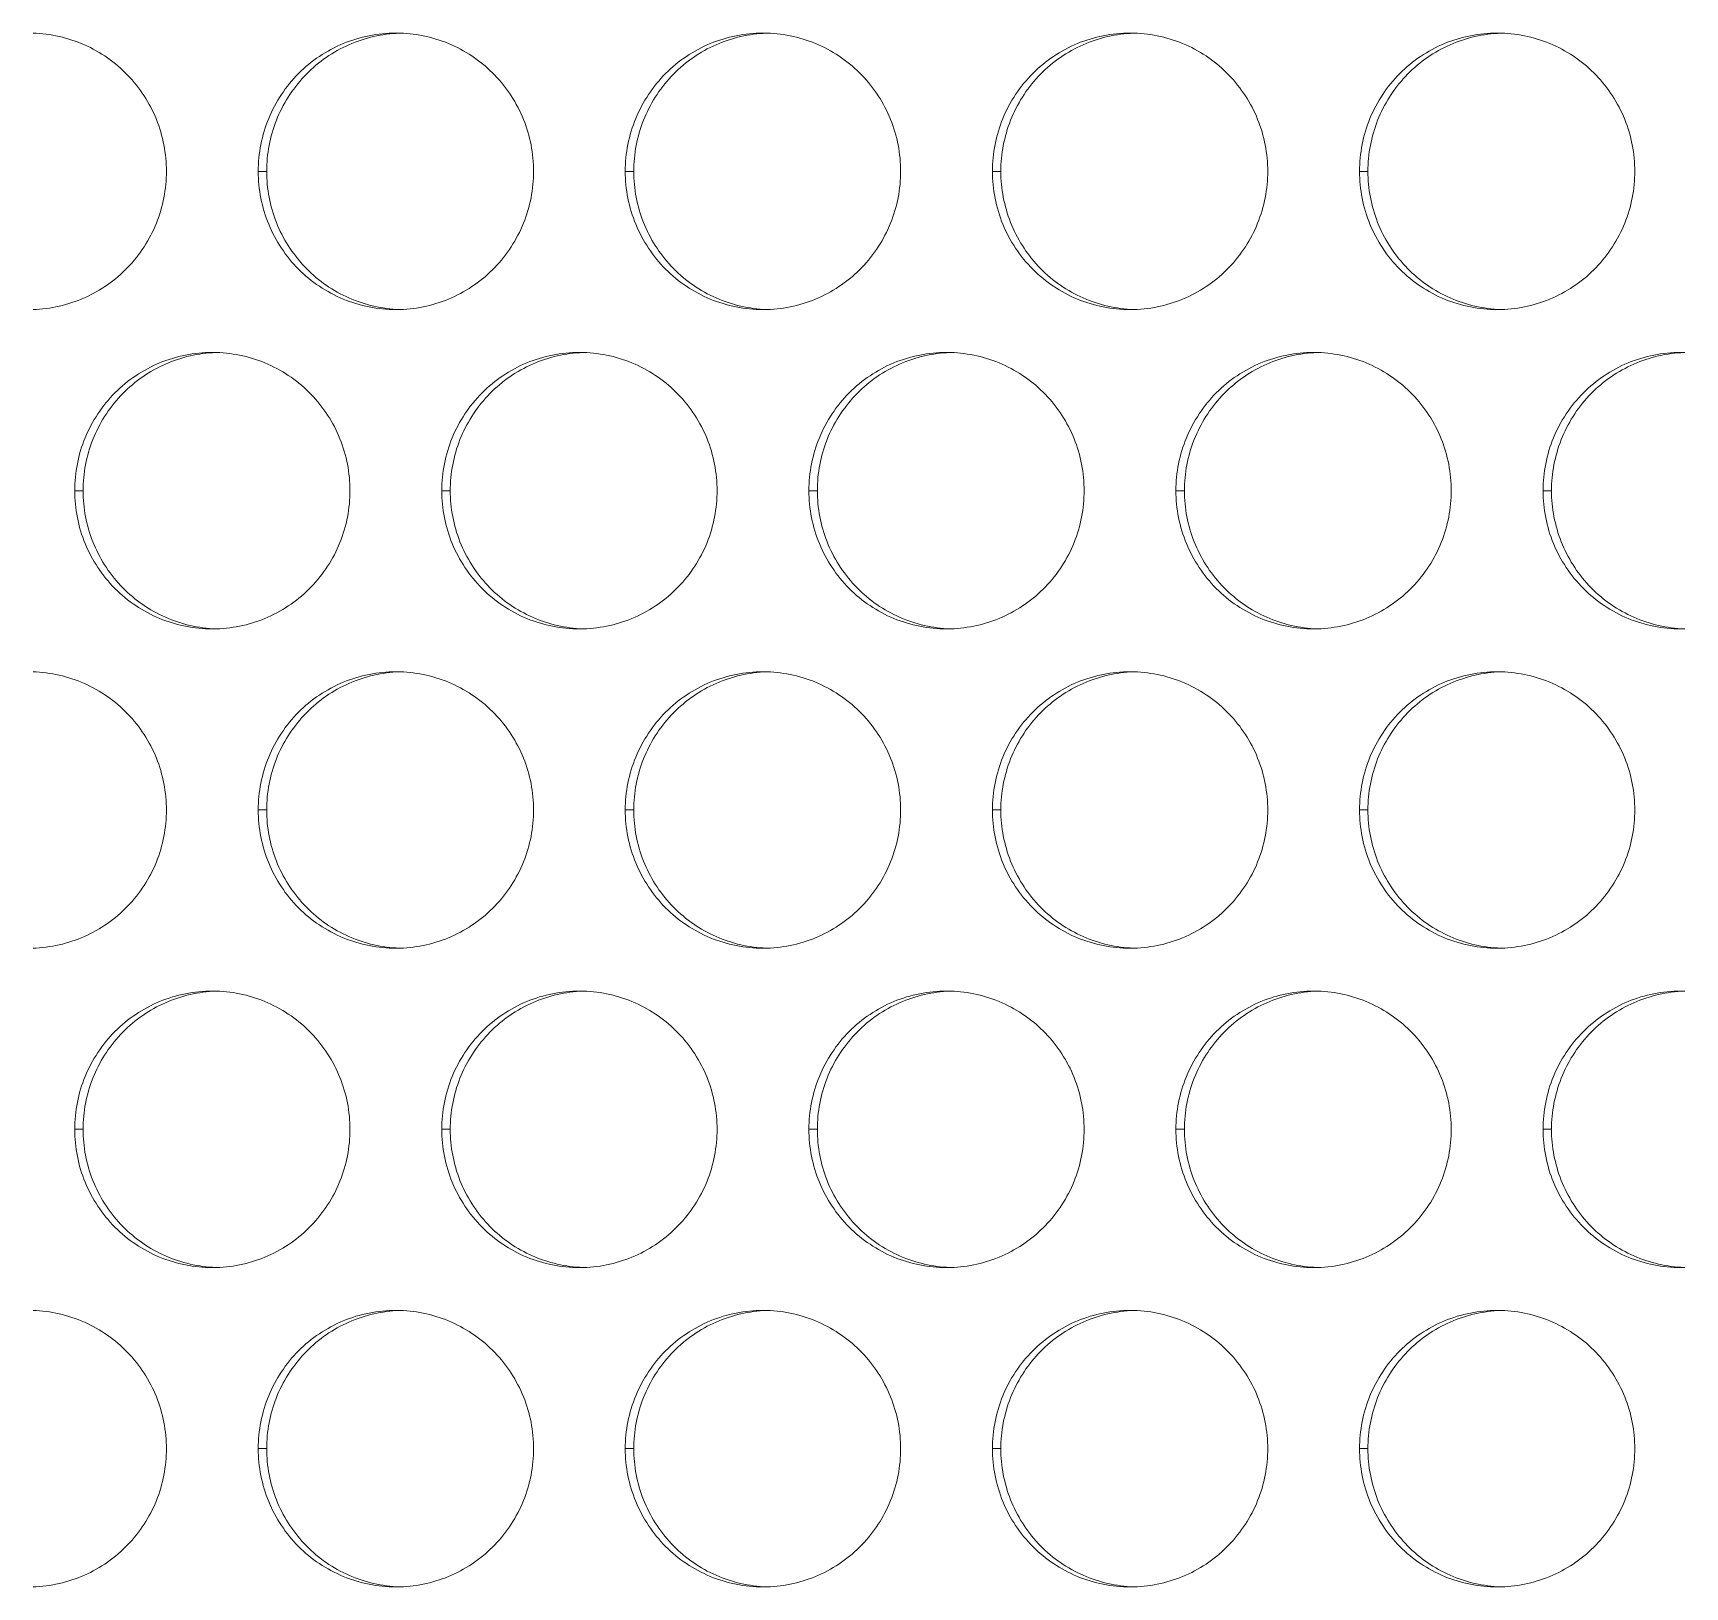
# Model space of a CAD drawing. Header units: millimetres. Extents: x 0 to 2524, y 0 to 1785.
# Drawn here: x 239.14 to 257.07, y 1344.11 to 1360.97 of the extents above; entities that cross this region are included whole.
import ezdxf

# ---------------------------------------------------------------- set-up
doc = ezdxf.new("R2010")
doc.units = ezdxf.units.MM
doc.header["$LTSCALE"] = 0.1
doc.layers.add('标注', color=251, linetype='Continuous', lineweight=9)

msp = doc.modelspace()

# ---------------------------------------------------------------- linework, layer by layer
at = {"layer": '标注'}
for p, q in [((241.68, 1359.465), (241.588, 1359.465)), ((245.663, 1359.465), (245.571, 1359.465)), ((249.646, 1359.465), (249.555, 1359.465)), ((253.629, 1359.465), (253.538, 1359.465)), ((239.688, 1356.001), (239.597, 1356.001)), ((243.672, 1356.001), (243.58, 1356.001)), ((247.655, 1356.001), (247.563, 1356.001)), ((251.638, 1356.001), (251.546, 1356.001)), ((255.621, 1356.001), (255.529, 1356.001)), ((241.68, 1352.537), (241.588, 1352.537)), ((245.663, 1352.537), (245.571, 1352.537)), ((249.646, 1352.537), (249.555, 1352.537)), ((253.629, 1352.537), (253.538, 1352.537)), ((239.688, 1349.073), (239.597, 1349.073)), ((243.672, 1349.073), (243.58, 1349.073)), ((247.655, 1349.073), (247.563, 1349.073)), ((251.638, 1349.073), (251.546, 1349.073)), ((255.621, 1349.073), (255.529, 1349.073)), ((241.68, 1345.609), (241.588, 1345.609)), ((245.663, 1345.609), (245.571, 1345.609)), ((249.646, 1345.609), (249.555, 1345.609)), ((253.629, 1345.609), (253.538, 1345.609))]:
    msp.add_line(p, q, dxfattribs=at)
for centre, start, end in [((243.082, 1359.492), 88.2049, 89.9991), ((247.065, 1359.492), 88.2049, 89.9991), ((251.048, 1359.492), 88.2049, 89.9991), ((255.031, 1359.492), 88.2049, 89.9991), ((243.082, 1359.438), 270.0009, 271.7951), ((247.065, 1359.438), 270.0009, 271.7951), ((251.048, 1359.438), 270.0009, 271.7951), ((255.031, 1359.438), 270.0009, 271.7951), ((241.09, 1356.028), 88.2049, 89.9991), ((245.074, 1356.028), 88.2049, 89.9991), ((249.057, 1356.028), 88.2049, 89.9991), ((253.04, 1356.028), 88.2049, 89.9991), ((257.023, 1356.028), 88.2049, 89.9991), ((241.09, 1355.974), 270.0009, 271.7951), ((245.074, 1355.974), 270.0009, 271.7951), ((249.057, 1355.974), 270.0009, 271.7951), ((253.04, 1355.974), 270.0009, 271.7951), ((257.023, 1355.974), 270.0009, 271.7951), ((243.082, 1352.564), 88.2049, 89.9991), ((247.065, 1352.564), 88.2049, 89.9991), ((251.048, 1352.564), 88.2049, 89.9991), ((255.031, 1352.564), 88.2049, 89.9991), ((243.082, 1352.51), 270.0009, 271.7951), ((247.065, 1352.51), 270.0009, 271.7951), ((251.048, 1352.51), 270.0009, 271.7951), ((255.031, 1352.51), 270.0009, 271.7951), ((241.09, 1349.1), 88.2049, 89.9991), ((245.074, 1349.1), 88.2049, 89.9991), ((249.057, 1349.1), 88.2049, 89.9991), ((253.04, 1349.1), 88.2049, 89.9991), ((257.023, 1349.1), 88.2049, 89.9991), ((241.09, 1349.046), 270.0009, 271.7951), ((245.074, 1349.046), 270.0009, 271.7951), ((249.057, 1349.046), 270.0009, 271.7951), ((253.04, 1349.046), 270.0009, 271.7951), ((257.023, 1349.046), 270.0009, 271.7951), ((243.082, 1345.636), 88.2049, 89.9991), ((247.065, 1345.636), 88.2049, 89.9991), ((251.048, 1345.636), 88.2049, 89.9991), ((255.031, 1345.636), 88.2049, 89.9991), ((243.082, 1345.582), 270.0009, 271.7951), ((247.065, 1345.582), 270.0009, 271.7951), ((251.048, 1345.582), 270.0009, 271.7951), ((255.031, 1345.582), 270.0009, 271.7951)]:
    msp.add_arc(centre, 1.473, start, end, dxfattribs=at)
for points, knots in [([(239.145, 1360.964), (239.335, 1360.958), (239.718, 1360.872), (240.198, 1360.535), (240.518, 1360.043), (240.592, 1359.656), (240.592, 1359.465)], [0, 0, 0, 0, 0.249513, 0.499315, 0.74953, 1, 1, 1, 1]), ([(241.588, 1359.465), (241.588, 1359.66), (241.666, 1360.054), (241.998, 1360.553), (242.495, 1360.887), (242.888, 1360.965), (243.082, 1360.965)], [0, 0, 0, 0, 0.250488, 0.50069, 0.750488, 1, 1, 1, 1]), ([(241.68, 1359.465), (241.68, 1359.653), (241.752, 1360.032), (242.06, 1360.518), (242.525, 1360.857), (242.898, 1360.951), (243.085, 1360.962)], [0, 0, 0, 0, 0.250454, 0.500681, 0.750486, 1, 1, 1, 1]), ([(243.128, 1360.964), (243.319, 1360.958), (243.701, 1360.872), (244.181, 1360.535), (244.501, 1360.043), (244.576, 1359.656), (244.576, 1359.465)], [0, 0, 0, 0, 0.249513, 0.499315, 0.74953, 1, 1, 1, 1]), ([(245.571, 1359.465), (245.571, 1359.66), (245.649, 1360.054), (245.981, 1360.553), (246.478, 1360.887), (246.871, 1360.965), (247.065, 1360.965)], [0, 0, 0, 0, 0.250488, 0.50069, 0.750488, 1, 1, 1, 1]), ([(245.663, 1359.465), (245.663, 1359.653), (245.735, 1360.032), (246.043, 1360.518), (246.508, 1360.857), (246.881, 1360.951), (247.068, 1360.962)], [0, 0, 0, 0, 0.250454, 0.500681, 0.750486, 1, 1, 1, 1]), ([(247.111, 1360.964), (247.302, 1360.958), (247.684, 1360.872), (248.164, 1360.535), (248.484, 1360.043), (248.559, 1359.656), (248.559, 1359.465)], [0, 0, 0, 0, 0.249513, 0.499315, 0.74953, 1, 1, 1, 1]), ([(249.555, 1359.465), (249.555, 1359.66), (249.632, 1360.054), (249.964, 1360.553), (250.461, 1360.887), (250.854, 1360.965), (251.048, 1360.965)], [0, 0, 0, 0, 0.250488, 0.50069, 0.750488, 1, 1, 1, 1]), ([(249.646, 1359.465), (249.646, 1359.653), (249.718, 1360.032), (250.026, 1360.518), (250.491, 1360.857), (250.864, 1360.951), (251.051, 1360.962)], [0, 0, 0, 0, 0.250454, 0.500681, 0.750486, 1, 1, 1, 1]), ([(251.094, 1360.964), (251.285, 1360.958), (251.668, 1360.872), (252.148, 1360.535), (252.467, 1360.043), (252.542, 1359.656), (252.542, 1359.465)], [0, 0, 0, 0, 0.249513, 0.499315, 0.74953, 1, 1, 1, 1]), ([(253.538, 1359.465), (253.538, 1359.66), (253.615, 1360.054), (253.947, 1360.553), (254.444, 1360.887), (254.837, 1360.965), (255.031, 1360.965)], [0, 0, 0, 0, 0.250488, 0.50069, 0.750488, 1, 1, 1, 1]), ([(253.629, 1359.465), (253.629, 1359.653), (253.701, 1360.032), (254.009, 1360.518), (254.474, 1360.857), (254.847, 1360.951), (255.034, 1360.962)], [0, 0, 0, 0, 0.250454, 0.500681, 0.750486, 1, 1, 1, 1]), ([(255.077, 1360.964), (255.268, 1360.958), (255.651, 1360.872), (256.131, 1360.535), (256.45, 1360.043), (256.525, 1359.656), (256.525, 1359.465)], [0, 0, 0, 0, 0.249513, 0.499315, 0.74953, 1, 1, 1, 1]), ([(240.592, 1359.465), (240.592, 1359.274), (240.518, 1358.888), (240.198, 1358.395), (239.718, 1358.059), (239.335, 1357.972), (239.145, 1357.966)], [0, 0, 0, 0, 0.25047, 0.500685, 0.750487, 1, 1, 1, 1]), ([(243.082, 1357.965), (242.888, 1357.965), (242.495, 1358.043), (241.998, 1358.377), (241.666, 1358.876), (241.588, 1359.27), (241.588, 1359.465)], [0, 0, 0, 0, 0.249512, 0.49931, 0.749512, 1, 1, 1, 1]), ([(243.085, 1357.968), (242.898, 1357.979), (242.525, 1358.074), (242.06, 1358.412), (241.752, 1358.898), (241.68, 1359.277), (241.68, 1359.465)], [0, 0, 0, 0, 0.249514, 0.499319, 0.749546, 1, 1, 1, 1]), ([(244.576, 1359.465), (244.576, 1359.274), (244.501, 1358.888), (244.181, 1358.395), (243.701, 1358.059), (243.319, 1357.972), (243.128, 1357.966)], [0, 0, 0, 0, 0.25047, 0.500685, 0.750487, 1, 1, 1, 1]), ([(247.065, 1357.965), (246.871, 1357.965), (246.478, 1358.043), (245.981, 1358.377), (245.649, 1358.876), (245.571, 1359.27), (245.571, 1359.465)], [0, 0, 0, 0, 0.249512, 0.49931, 0.749512, 1, 1, 1, 1]), ([(247.068, 1357.968), (246.881, 1357.979), (246.508, 1358.074), (246.043, 1358.412), (245.735, 1358.898), (245.663, 1359.277), (245.663, 1359.465)], [0, 0, 0, 0, 0.249514, 0.499319, 0.749546, 1, 1, 1, 1]), ([(248.559, 1359.465), (248.559, 1359.274), (248.484, 1358.888), (248.164, 1358.395), (247.684, 1358.059), (247.302, 1357.972), (247.111, 1357.966)], [0, 0, 0, 0, 0.25047, 0.500685, 0.750487, 1, 1, 1, 1]), ([(251.048, 1357.965), (250.854, 1357.965), (250.461, 1358.043), (249.964, 1358.377), (249.632, 1358.876), (249.555, 1359.27), (249.555, 1359.465)], [0, 0, 0, 0, 0.249512, 0.49931, 0.749512, 1, 1, 1, 1]), ([(251.051, 1357.968), (250.864, 1357.979), (250.491, 1358.074), (250.026, 1358.412), (249.718, 1358.898), (249.646, 1359.277), (249.646, 1359.465)], [0, 0, 0, 0, 0.249514, 0.499319, 0.749546, 1, 1, 1, 1]), ([(252.542, 1359.465), (252.542, 1359.274), (252.467, 1358.888), (252.148, 1358.395), (251.668, 1358.059), (251.285, 1357.972), (251.094, 1357.966)], [0, 0, 0, 0, 0.25047, 0.500685, 0.750487, 1, 1, 1, 1]), ([(255.031, 1357.965), (254.837, 1357.965), (254.444, 1358.043), (253.947, 1358.377), (253.615, 1358.876), (253.538, 1359.27), (253.538, 1359.465)], [0, 0, 0, 0, 0.249512, 0.49931, 0.749512, 1, 1, 1, 1]), ([(255.034, 1357.968), (254.847, 1357.979), (254.474, 1358.074), (254.009, 1358.412), (253.701, 1358.898), (253.629, 1359.277), (253.629, 1359.465)], [0, 0, 0, 0, 0.249514, 0.499319, 0.749546, 1, 1, 1, 1]), ([(256.525, 1359.465), (256.525, 1359.274), (256.45, 1358.888), (256.131, 1358.395), (255.651, 1358.059), (255.268, 1357.972), (255.077, 1357.966)], [0, 0, 0, 0, 0.25047, 0.500685, 0.750487, 1, 1, 1, 1]), ([(239.597, 1356.001), (239.597, 1356.196), (239.674, 1356.59), (240.006, 1357.089), (240.503, 1357.423), (240.896, 1357.501), (241.09, 1357.501)], [0, 0, 0, 0, 0.250488, 0.50069, 0.750488, 1, 1, 1, 1]), ([(239.688, 1356.001), (239.688, 1356.189), (239.76, 1356.568), (240.068, 1357.054), (240.533, 1357.392), (240.906, 1357.487), (241.093, 1357.498)], [0, 0, 0, 0, 0.250454, 0.500681, 0.750486, 1, 1, 1, 1]), ([(241.137, 1357.5), (241.327, 1357.494), (241.71, 1357.407), (242.19, 1357.071), (242.509, 1356.579), (242.584, 1356.192), (242.584, 1356.001)], [0, 0, 0, 0, 0.249513, 0.499315, 0.74953, 1, 1, 1, 1]), ([(243.58, 1356.001), (243.58, 1356.196), (243.657, 1356.59), (243.99, 1357.089), (244.486, 1357.423), (244.879, 1357.501), (245.074, 1357.501)], [0, 0, 0, 0, 0.250488, 0.50069, 0.750488, 1, 1, 1, 1]), ([(243.672, 1356.001), (243.672, 1356.189), (243.743, 1356.568), (244.052, 1357.054), (244.516, 1357.392), (244.889, 1357.487), (245.076, 1357.498)], [0, 0, 0, 0, 0.250454, 0.500681, 0.750486, 1, 1, 1, 1]), ([(245.12, 1357.5), (245.31, 1357.494), (245.693, 1357.407), (246.173, 1357.071), (246.493, 1356.579), (246.567, 1356.192), (246.567, 1356.001)], [0, 0, 0, 0, 0.249513, 0.499315, 0.74953, 1, 1, 1, 1]), ([(247.563, 1356.001), (247.563, 1356.196), (247.641, 1356.59), (247.973, 1357.089), (248.469, 1357.423), (248.862, 1357.501), (249.057, 1357.501)], [0, 0, 0, 0, 0.250488, 0.50069, 0.750488, 1, 1, 1, 1]), ([(247.655, 1356.001), (247.655, 1356.189), (247.727, 1356.568), (248.035, 1357.054), (248.5, 1357.392), (248.873, 1357.487), (249.059, 1357.498)], [0, 0, 0, 0, 0.250454, 0.500681, 0.750486, 1, 1, 1, 1]), ([(249.103, 1357.5), (249.293, 1357.494), (249.676, 1357.407), (250.156, 1357.071), (250.476, 1356.579), (250.55, 1356.192), (250.55, 1356.001)], [0, 0, 0, 0, 0.249513, 0.499315, 0.74953, 1, 1, 1, 1]), ([(251.546, 1356.001), (251.546, 1356.196), (251.624, 1356.59), (251.956, 1357.089), (252.452, 1357.423), (252.846, 1357.501), (253.04, 1357.501)], [0, 0, 0, 0, 0.250488, 0.50069, 0.750488, 1, 1, 1, 1]), ([(251.638, 1356.001), (251.638, 1356.189), (251.71, 1356.568), (252.018, 1357.054), (252.483, 1357.392), (252.856, 1357.487), (253.042, 1357.498)], [0, 0, 0, 0, 0.250454, 0.500681, 0.750486, 1, 1, 1, 1]), ([(253.086, 1357.5), (253.276, 1357.494), (253.659, 1357.407), (254.139, 1357.071), (254.459, 1356.579), (254.533, 1356.192), (254.533, 1356.001)], [0, 0, 0, 0, 0.249513, 0.499315, 0.74953, 1, 1, 1, 1]), ([(255.529, 1356.001), (255.529, 1356.196), (255.607, 1356.59), (255.939, 1357.089), (256.436, 1357.423), (256.829, 1357.501), (257.023, 1357.501)], [0, 0, 0, 0, 0.250488, 0.50069, 0.750488, 1, 1, 1, 1]), ([(255.621, 1356.001), (255.621, 1356.189), (255.693, 1356.568), (256.001, 1357.054), (256.466, 1357.392), (256.839, 1357.487), (257.026, 1357.498)], [0, 0, 0, 0, 0.250454, 0.500681, 0.750486, 1, 1, 1, 1]), ([(241.09, 1354.501), (240.896, 1354.501), (240.503, 1354.579), (240.006, 1354.913), (239.674, 1355.412), (239.597, 1355.806), (239.597, 1356.001)], [0, 0, 0, 0, 0.249512, 0.49931, 0.749512, 1, 1, 1, 1]), ([(241.093, 1354.504), (240.906, 1354.515), (240.533, 1354.61), (240.068, 1354.948), (239.76, 1355.434), (239.688, 1355.813), (239.688, 1356.001)], [0, 0, 0, 0, 0.249514, 0.499319, 0.749546, 1, 1, 1, 1]), ([(242.584, 1356.001), (242.584, 1355.81), (242.509, 1355.423), (242.19, 1354.931), (241.71, 1354.595), (241.327, 1354.508), (241.137, 1354.502)], [0, 0, 0, 0, 0.25047, 0.500685, 0.750487, 1, 1, 1, 1]), ([(245.074, 1354.501), (244.879, 1354.501), (244.486, 1354.579), (243.99, 1354.913), (243.657, 1355.412), (243.58, 1355.806), (243.58, 1356.001)], [0, 0, 0, 0, 0.249512, 0.49931, 0.749512, 1, 1, 1, 1]), ([(245.076, 1354.504), (244.889, 1354.515), (244.516, 1354.61), (244.052, 1354.948), (243.743, 1355.434), (243.672, 1355.813), (243.672, 1356.001)], [0, 0, 0, 0, 0.249514, 0.499319, 0.749546, 1, 1, 1, 1]), ([(246.567, 1356.001), (246.567, 1355.81), (246.493, 1355.423), (246.173, 1354.931), (245.693, 1354.595), (245.31, 1354.508), (245.12, 1354.502)], [0, 0, 0, 0, 0.25047, 0.500685, 0.750487, 1, 1, 1, 1]), ([(249.057, 1354.501), (248.862, 1354.501), (248.469, 1354.579), (247.973, 1354.913), (247.641, 1355.412), (247.563, 1355.806), (247.563, 1356.001)], [0, 0, 0, 0, 0.249512, 0.49931, 0.749512, 1, 1, 1, 1]), ([(249.059, 1354.504), (248.873, 1354.515), (248.5, 1354.61), (248.035, 1354.948), (247.727, 1355.434), (247.655, 1355.813), (247.655, 1356.001)], [0, 0, 0, 0, 0.249514, 0.499319, 0.749546, 1, 1, 1, 1]), ([(250.55, 1356.001), (250.55, 1355.81), (250.476, 1355.423), (250.156, 1354.931), (249.676, 1354.595), (249.293, 1354.508), (249.103, 1354.502)], [0, 0, 0, 0, 0.25047, 0.500685, 0.750487, 1, 1, 1, 1]), ([(253.04, 1354.501), (252.846, 1354.501), (252.452, 1354.579), (251.956, 1354.913), (251.624, 1355.412), (251.546, 1355.806), (251.546, 1356.001)], [0, 0, 0, 0, 0.249512, 0.49931, 0.749512, 1, 1, 1, 1]), ([(253.042, 1354.504), (252.856, 1354.515), (252.483, 1354.61), (252.018, 1354.948), (251.71, 1355.434), (251.638, 1355.813), (251.638, 1356.001)], [0, 0, 0, 0, 0.249514, 0.499319, 0.749546, 1, 1, 1, 1]), ([(254.533, 1356.001), (254.533, 1355.81), (254.459, 1355.423), (254.139, 1354.931), (253.659, 1354.595), (253.276, 1354.508), (253.086, 1354.502)], [0, 0, 0, 0, 0.25047, 0.500685, 0.750487, 1, 1, 1, 1]), ([(257.023, 1354.501), (256.829, 1354.501), (256.436, 1354.579), (255.939, 1354.913), (255.607, 1355.412), (255.529, 1355.806), (255.529, 1356.001)], [0, 0, 0, 0, 0.249512, 0.49931, 0.749512, 1, 1, 1, 1]), ([(257.026, 1354.504), (256.839, 1354.515), (256.466, 1354.61), (256.001, 1354.948), (255.693, 1355.434), (255.621, 1355.813), (255.621, 1356.001)], [0, 0, 0, 0, 0.249514, 0.499319, 0.749546, 1, 1, 1, 1]), ([(239.145, 1354.036), (239.335, 1354.03), (239.718, 1353.943), (240.198, 1353.607), (240.518, 1353.115), (240.592, 1352.728), (240.592, 1352.537)], [0, 0, 0, 0, 0.249513, 0.499315, 0.74953, 1, 1, 1, 1]), ([(241.588, 1352.537), (241.588, 1352.732), (241.666, 1353.126), (241.998, 1353.625), (242.495, 1353.959), (242.888, 1354.037), (243.082, 1354.037)], [0, 0, 0, 0, 0.250488, 0.50069, 0.750488, 1, 1, 1, 1]), ([(241.68, 1352.537), (241.68, 1352.725), (241.752, 1353.104), (242.06, 1353.59), (242.525, 1353.928), (242.898, 1354.023), (243.085, 1354.034)], [0, 0, 0, 0, 0.250454, 0.500681, 0.750486, 1, 1, 1, 1]), ([(243.128, 1354.036), (243.319, 1354.03), (243.701, 1353.943), (244.181, 1353.607), (244.501, 1353.115), (244.576, 1352.728), (244.576, 1352.537)], [0, 0, 0, 0, 0.249513, 0.499315, 0.74953, 1, 1, 1, 1]), ([(245.571, 1352.537), (245.571, 1352.732), (245.649, 1353.126), (245.981, 1353.625), (246.478, 1353.959), (246.871, 1354.037), (247.065, 1354.037)], [0, 0, 0, 0, 0.250488, 0.50069, 0.750488, 1, 1, 1, 1]), ([(245.663, 1352.537), (245.663, 1352.725), (245.735, 1353.104), (246.043, 1353.59), (246.508, 1353.928), (246.881, 1354.023), (247.068, 1354.034)], [0, 0, 0, 0, 0.250454, 0.500681, 0.750486, 1, 1, 1, 1]), ([(247.111, 1354.036), (247.302, 1354.03), (247.684, 1353.943), (248.164, 1353.607), (248.484, 1353.115), (248.559, 1352.728), (248.559, 1352.537)], [0, 0, 0, 0, 0.249513, 0.499315, 0.74953, 1, 1, 1, 1]), ([(249.555, 1352.537), (249.555, 1352.732), (249.632, 1353.126), (249.964, 1353.625), (250.461, 1353.959), (250.854, 1354.037), (251.048, 1354.037)], [0, 0, 0, 0, 0.250488, 0.50069, 0.750488, 1, 1, 1, 1]), ([(249.646, 1352.537), (249.646, 1352.725), (249.718, 1353.104), (250.026, 1353.59), (250.491, 1353.928), (250.864, 1354.023), (251.051, 1354.034)], [0, 0, 0, 0, 0.250454, 0.500681, 0.750486, 1, 1, 1, 1]), ([(251.094, 1354.036), (251.285, 1354.03), (251.668, 1353.943), (252.148, 1353.607), (252.467, 1353.115), (252.542, 1352.728), (252.542, 1352.537)], [0, 0, 0, 0, 0.249513, 0.499315, 0.74953, 1, 1, 1, 1]), ([(253.538, 1352.537), (253.538, 1352.732), (253.615, 1353.126), (253.947, 1353.625), (254.444, 1353.959), (254.837, 1354.037), (255.031, 1354.037)], [0, 0, 0, 0, 0.250488, 0.50069, 0.750488, 1, 1, 1, 1]), ([(253.629, 1352.537), (253.629, 1352.725), (253.701, 1353.104), (254.009, 1353.59), (254.474, 1353.928), (254.847, 1354.023), (255.034, 1354.034)], [0, 0, 0, 0, 0.250454, 0.500681, 0.750486, 1, 1, 1, 1]), ([(255.077, 1354.036), (255.268, 1354.03), (255.651, 1353.943), (256.131, 1353.607), (256.45, 1353.115), (256.525, 1352.728), (256.525, 1352.537)], [0, 0, 0, 0, 0.249513, 0.499315, 0.74953, 1, 1, 1, 1]), ([(240.592, 1352.537), (240.592, 1352.346), (240.518, 1351.959), (240.198, 1351.467), (239.718, 1351.131), (239.335, 1351.044), (239.145, 1351.038)], [0, 0, 0, 0, 0.25047, 0.500685, 0.750487, 1, 1, 1, 1]), ([(243.082, 1351.037), (242.888, 1351.037), (242.495, 1351.115), (241.998, 1351.449), (241.666, 1351.948), (241.588, 1352.342), (241.588, 1352.537)], [0, 0, 0, 0, 0.249512, 0.49931, 0.749512, 1, 1, 1, 1]), ([(243.085, 1351.04), (242.898, 1351.051), (242.525, 1351.146), (242.06, 1351.484), (241.752, 1351.97), (241.68, 1352.349), (241.68, 1352.537)], [0, 0, 0, 0, 0.249514, 0.499319, 0.749546, 1, 1, 1, 1]), ([(244.576, 1352.537), (244.576, 1352.346), (244.501, 1351.959), (244.181, 1351.467), (243.701, 1351.131), (243.319, 1351.044), (243.128, 1351.038)], [0, 0, 0, 0, 0.25047, 0.500685, 0.750487, 1, 1, 1, 1]), ([(247.065, 1351.037), (246.871, 1351.037), (246.478, 1351.115), (245.981, 1351.449), (245.649, 1351.948), (245.571, 1352.342), (245.571, 1352.537)], [0, 0, 0, 0, 0.249512, 0.49931, 0.749512, 1, 1, 1, 1]), ([(247.068, 1351.04), (246.881, 1351.051), (246.508, 1351.146), (246.043, 1351.484), (245.735, 1351.97), (245.663, 1352.349), (245.663, 1352.537)], [0, 0, 0, 0, 0.249514, 0.499319, 0.749546, 1, 1, 1, 1]), ([(248.559, 1352.537), (248.559, 1352.346), (248.484, 1351.959), (248.164, 1351.467), (247.684, 1351.131), (247.302, 1351.044), (247.111, 1351.038)], [0, 0, 0, 0, 0.25047, 0.500685, 0.750487, 1, 1, 1, 1]), ([(251.048, 1351.037), (250.854, 1351.037), (250.461, 1351.115), (249.964, 1351.449), (249.632, 1351.948), (249.555, 1352.342), (249.555, 1352.537)], [0, 0, 0, 0, 0.249512, 0.49931, 0.749512, 1, 1, 1, 1]), ([(251.051, 1351.04), (250.864, 1351.051), (250.491, 1351.146), (250.026, 1351.484), (249.718, 1351.97), (249.646, 1352.349), (249.646, 1352.537)], [0, 0, 0, 0, 0.249514, 0.499319, 0.749546, 1, 1, 1, 1]), ([(252.542, 1352.537), (252.542, 1352.346), (252.467, 1351.959), (252.148, 1351.467), (251.668, 1351.131), (251.285, 1351.044), (251.094, 1351.038)], [0, 0, 0, 0, 0.25047, 0.500685, 0.750487, 1, 1, 1, 1]), ([(255.031, 1351.037), (254.837, 1351.037), (254.444, 1351.115), (253.947, 1351.449), (253.615, 1351.948), (253.538, 1352.342), (253.538, 1352.537)], [0, 0, 0, 0, 0.249512, 0.49931, 0.749512, 1, 1, 1, 1]), ([(255.034, 1351.04), (254.847, 1351.051), (254.474, 1351.146), (254.009, 1351.484), (253.701, 1351.97), (253.629, 1352.349), (253.629, 1352.537)], [0, 0, 0, 0, 0.249514, 0.499319, 0.749546, 1, 1, 1, 1]), ([(256.525, 1352.537), (256.525, 1352.346), (256.45, 1351.959), (256.131, 1351.467), (255.651, 1351.131), (255.268, 1351.044), (255.077, 1351.038)], [0, 0, 0, 0, 0.25047, 0.500685, 0.750487, 1, 1, 1, 1]), ([(239.597, 1349.073), (239.597, 1349.268), (239.674, 1349.662), (240.006, 1350.161), (240.503, 1350.495), (240.896, 1350.573), (241.09, 1350.573)], [0, 0, 0, 0, 0.250488, 0.50069, 0.750488, 1, 1, 1, 1]), ([(239.688, 1349.073), (239.688, 1349.261), (239.76, 1349.64), (240.068, 1350.126), (240.533, 1350.464), (240.906, 1350.559), (241.093, 1350.57)], [0, 0, 0, 0, 0.250454, 0.500681, 0.750486, 1, 1, 1, 1]), ([(241.137, 1350.572), (241.327, 1350.566), (241.71, 1350.479), (242.19, 1350.143), (242.509, 1349.65), (242.584, 1349.264), (242.584, 1349.073)], [0, 0, 0, 0, 0.249513, 0.499315, 0.74953, 1, 1, 1, 1]), ([(243.58, 1349.073), (243.58, 1349.268), (243.657, 1349.662), (243.99, 1350.161), (244.486, 1350.495), (244.879, 1350.573), (245.074, 1350.573)], [0, 0, 0, 0, 0.250488, 0.50069, 0.750488, 1, 1, 1, 1]), ([(243.672, 1349.073), (243.672, 1349.261), (243.743, 1349.64), (244.052, 1350.126), (244.516, 1350.464), (244.889, 1350.559), (245.076, 1350.57)], [0, 0, 0, 0, 0.250454, 0.500681, 0.750486, 1, 1, 1, 1]), ([(245.12, 1350.572), (245.31, 1350.566), (245.693, 1350.479), (246.173, 1350.143), (246.493, 1349.65), (246.567, 1349.264), (246.567, 1349.073)], [0, 0, 0, 0, 0.249513, 0.499315, 0.74953, 1, 1, 1, 1]), ([(247.563, 1349.073), (247.563, 1349.268), (247.641, 1349.662), (247.973, 1350.161), (248.469, 1350.495), (248.862, 1350.573), (249.057, 1350.573)], [0, 0, 0, 0, 0.250488, 0.50069, 0.750488, 1, 1, 1, 1]), ([(247.655, 1349.073), (247.655, 1349.261), (247.727, 1349.64), (248.035, 1350.126), (248.5, 1350.464), (248.873, 1350.559), (249.059, 1350.57)], [0, 0, 0, 0, 0.250454, 0.500681, 0.750486, 1, 1, 1, 1]), ([(249.103, 1350.572), (249.293, 1350.566), (249.676, 1350.479), (250.156, 1350.143), (250.476, 1349.65), (250.55, 1349.264), (250.55, 1349.073)], [0, 0, 0, 0, 0.249513, 0.499315, 0.74953, 1, 1, 1, 1]), ([(251.546, 1349.073), (251.546, 1349.268), (251.624, 1349.662), (251.956, 1350.161), (252.452, 1350.495), (252.846, 1350.573), (253.04, 1350.573)], [0, 0, 0, 0, 0.250488, 0.50069, 0.750488, 1, 1, 1, 1]), ([(251.638, 1349.073), (251.638, 1349.261), (251.71, 1349.64), (252.018, 1350.126), (252.483, 1350.464), (252.856, 1350.559), (253.042, 1350.57)], [0, 0, 0, 0, 0.250454, 0.500681, 0.750486, 1, 1, 1, 1]), ([(253.086, 1350.572), (253.276, 1350.566), (253.659, 1350.479), (254.139, 1350.143), (254.459, 1349.65), (254.533, 1349.264), (254.533, 1349.073)], [0, 0, 0, 0, 0.249513, 0.499315, 0.74953, 1, 1, 1, 1]), ([(255.529, 1349.073), (255.529, 1349.268), (255.607, 1349.662), (255.939, 1350.161), (256.436, 1350.495), (256.829, 1350.573), (257.023, 1350.573)], [0, 0, 0, 0, 0.250488, 0.50069, 0.750488, 1, 1, 1, 1]), ([(255.621, 1349.073), (255.621, 1349.261), (255.693, 1349.64), (256.001, 1350.126), (256.466, 1350.464), (256.839, 1350.559), (257.026, 1350.57)], [0, 0, 0, 0, 0.250454, 0.500681, 0.750486, 1, 1, 1, 1]), ([(241.09, 1347.573), (240.896, 1347.573), (240.503, 1347.651), (240.006, 1347.985), (239.674, 1348.484), (239.597, 1348.878), (239.597, 1349.073)], [0, 0, 0, 0, 0.249512, 0.49931, 0.749512, 1, 1, 1, 1]), ([(241.093, 1347.576), (240.906, 1347.587), (240.533, 1347.682), (240.068, 1348.02), (239.76, 1348.506), (239.688, 1348.885), (239.688, 1349.073)], [0, 0, 0, 0, 0.249514, 0.499319, 0.749546, 1, 1, 1, 1]), ([(242.584, 1349.073), (242.584, 1348.882), (242.509, 1348.495), (242.19, 1348.003), (241.71, 1347.666), (241.327, 1347.58), (241.137, 1347.574)], [0, 0, 0, 0, 0.25047, 0.500685, 0.750487, 1, 1, 1, 1]), ([(245.074, 1347.573), (244.879, 1347.573), (244.486, 1347.651), (243.99, 1347.985), (243.657, 1348.484), (243.58, 1348.878), (243.58, 1349.073)], [0, 0, 0, 0, 0.249512, 0.49931, 0.749512, 1, 1, 1, 1]), ([(245.076, 1347.576), (244.889, 1347.587), (244.516, 1347.682), (244.052, 1348.02), (243.743, 1348.506), (243.672, 1348.885), (243.672, 1349.073)], [0, 0, 0, 0, 0.249514, 0.499319, 0.749546, 1, 1, 1, 1]), ([(246.567, 1349.073), (246.567, 1348.882), (246.493, 1348.495), (246.173, 1348.003), (245.693, 1347.666), (245.31, 1347.58), (245.12, 1347.574)], [0, 0, 0, 0, 0.25047, 0.500685, 0.750487, 1, 1, 1, 1]), ([(249.057, 1347.573), (248.862, 1347.573), (248.469, 1347.651), (247.973, 1347.985), (247.641, 1348.484), (247.563, 1348.878), (247.563, 1349.073)], [0, 0, 0, 0, 0.249512, 0.49931, 0.749512, 1, 1, 1, 1]), ([(249.059, 1347.576), (248.873, 1347.587), (248.5, 1347.682), (248.035, 1348.02), (247.727, 1348.506), (247.655, 1348.885), (247.655, 1349.073)], [0, 0, 0, 0, 0.249514, 0.499319, 0.749546, 1, 1, 1, 1]), ([(250.55, 1349.073), (250.55, 1348.882), (250.476, 1348.495), (250.156, 1348.003), (249.676, 1347.666), (249.293, 1347.58), (249.103, 1347.574)], [0, 0, 0, 0, 0.25047, 0.500685, 0.750487, 1, 1, 1, 1]), ([(253.04, 1347.573), (252.846, 1347.573), (252.452, 1347.651), (251.956, 1347.985), (251.624, 1348.484), (251.546, 1348.878), (251.546, 1349.073)], [0, 0, 0, 0, 0.249512, 0.49931, 0.749512, 1, 1, 1, 1]), ([(253.042, 1347.576), (252.856, 1347.587), (252.483, 1347.682), (252.018, 1348.02), (251.71, 1348.506), (251.638, 1348.885), (251.638, 1349.073)], [0, 0, 0, 0, 0.249514, 0.499319, 0.749546, 1, 1, 1, 1]), ([(254.533, 1349.073), (254.533, 1348.882), (254.459, 1348.495), (254.139, 1348.003), (253.659, 1347.666), (253.276, 1347.58), (253.086, 1347.574)], [0, 0, 0, 0, 0.25047, 0.500685, 0.750487, 1, 1, 1, 1]), ([(257.023, 1347.573), (256.829, 1347.573), (256.436, 1347.651), (255.939, 1347.985), (255.607, 1348.484), (255.529, 1348.878), (255.529, 1349.073)], [0, 0, 0, 0, 0.249512, 0.49931, 0.749512, 1, 1, 1, 1]), ([(257.026, 1347.576), (256.839, 1347.587), (256.466, 1347.682), (256.001, 1348.02), (255.693, 1348.506), (255.621, 1348.885), (255.621, 1349.073)], [0, 0, 0, 0, 0.249514, 0.499319, 0.749546, 1, 1, 1, 1]), ([(239.145, 1347.108), (239.335, 1347.102), (239.718, 1347.015), (240.198, 1346.679), (240.518, 1346.186), (240.592, 1345.8), (240.592, 1345.609)], [0, 0, 0, 0, 0.249513, 0.499315, 0.74953, 1, 1, 1, 1]), ([(241.588, 1345.609), (241.588, 1345.804), (241.666, 1346.198), (241.998, 1346.697), (242.495, 1347.031), (242.888, 1347.109), (243.082, 1347.109)], [0, 0, 0, 0, 0.250488, 0.50069, 0.750488, 1, 1, 1, 1]), ([(241.68, 1345.609), (241.68, 1345.796), (241.752, 1346.176), (242.06, 1346.662), (242.525, 1347), (242.898, 1347.095), (243.085, 1347.106)], [0, 0, 0, 0, 0.250454, 0.500681, 0.750486, 1, 1, 1, 1]), ([(243.128, 1347.108), (243.319, 1347.102), (243.701, 1347.015), (244.181, 1346.679), (244.501, 1346.186), (244.576, 1345.8), (244.576, 1345.609)], [0, 0, 0, 0, 0.249513, 0.499315, 0.74953, 1, 1, 1, 1]), ([(245.571, 1345.609), (245.571, 1345.804), (245.649, 1346.198), (245.981, 1346.697), (246.478, 1347.031), (246.871, 1347.109), (247.065, 1347.109)], [0, 0, 0, 0, 0.250488, 0.50069, 0.750488, 1, 1, 1, 1]), ([(245.663, 1345.609), (245.663, 1345.796), (245.735, 1346.176), (246.043, 1346.662), (246.508, 1347), (246.881, 1347.095), (247.068, 1347.106)], [0, 0, 0, 0, 0.250454, 0.500681, 0.750486, 1, 1, 1, 1]), ([(247.111, 1347.108), (247.302, 1347.102), (247.684, 1347.015), (248.164, 1346.679), (248.484, 1346.186), (248.559, 1345.8), (248.559, 1345.609)], [0, 0, 0, 0, 0.249513, 0.499315, 0.74953, 1, 1, 1, 1]), ([(249.555, 1345.609), (249.555, 1345.804), (249.632, 1346.198), (249.964, 1346.697), (250.461, 1347.031), (250.854, 1347.109), (251.048, 1347.109)], [0, 0, 0, 0, 0.250488, 0.50069, 0.750488, 1, 1, 1, 1]), ([(249.646, 1345.609), (249.646, 1345.796), (249.718, 1346.176), (250.026, 1346.662), (250.491, 1347), (250.864, 1347.095), (251.051, 1347.106)], [0, 0, 0, 0, 0.250454, 0.500681, 0.750486, 1, 1, 1, 1]), ([(251.094, 1347.108), (251.285, 1347.102), (251.668, 1347.015), (252.148, 1346.679), (252.467, 1346.186), (252.542, 1345.8), (252.542, 1345.609)], [0, 0, 0, 0, 0.249513, 0.499315, 0.74953, 1, 1, 1, 1]), ([(253.538, 1345.609), (253.538, 1345.804), (253.615, 1346.198), (253.947, 1346.697), (254.444, 1347.031), (254.837, 1347.109), (255.031, 1347.109)], [0, 0, 0, 0, 0.250488, 0.50069, 0.750488, 1, 1, 1, 1]), ([(253.629, 1345.609), (253.629, 1345.796), (253.701, 1346.176), (254.009, 1346.662), (254.474, 1347), (254.847, 1347.095), (255.034, 1347.106)], [0, 0, 0, 0, 0.250454, 0.500681, 0.750486, 1, 1, 1, 1]), ([(255.077, 1347.108), (255.268, 1347.102), (255.651, 1347.015), (256.131, 1346.679), (256.45, 1346.186), (256.525, 1345.8), (256.525, 1345.609)], [0, 0, 0, 0, 0.249513, 0.499315, 0.74953, 1, 1, 1, 1]), ([(240.592, 1345.609), (240.592, 1345.418), (240.518, 1345.031), (240.198, 1344.539), (239.718, 1344.202), (239.335, 1344.115), (239.145, 1344.109)], [0, 0, 0, 0, 0.25047, 0.500685, 0.750487, 1, 1, 1, 1]), ([(243.082, 1344.109), (242.888, 1344.109), (242.495, 1344.187), (241.998, 1344.521), (241.666, 1345.02), (241.588, 1345.414), (241.588, 1345.609)], [0, 0, 0, 0, 0.249512, 0.49931, 0.749512, 1, 1, 1, 1]), ([(243.085, 1344.111), (242.898, 1344.123), (242.525, 1344.217), (242.06, 1344.556), (241.752, 1345.042), (241.68, 1345.421), (241.68, 1345.609)], [0, 0, 0, 0, 0.249514, 0.499319, 0.749546, 1, 1, 1, 1]), ([(244.576, 1345.609), (244.576, 1345.418), (244.501, 1345.031), (244.181, 1344.539), (243.701, 1344.202), (243.319, 1344.115), (243.128, 1344.109)], [0, 0, 0, 0, 0.25047, 0.500685, 0.750487, 1, 1, 1, 1]), ([(247.065, 1344.109), (246.871, 1344.109), (246.478, 1344.187), (245.981, 1344.521), (245.649, 1345.02), (245.571, 1345.414), (245.571, 1345.609)], [0, 0, 0, 0, 0.249512, 0.49931, 0.749512, 1, 1, 1, 1]), ([(247.068, 1344.111), (246.881, 1344.123), (246.508, 1344.217), (246.043, 1344.556), (245.735, 1345.042), (245.663, 1345.421), (245.663, 1345.609)], [0, 0, 0, 0, 0.249514, 0.499319, 0.749546, 1, 1, 1, 1]), ([(248.559, 1345.609), (248.559, 1345.418), (248.484, 1345.031), (248.164, 1344.539), (247.684, 1344.202), (247.302, 1344.115), (247.111, 1344.109)], [0, 0, 0, 0, 0.25047, 0.500685, 0.750487, 1, 1, 1, 1]), ([(251.048, 1344.109), (250.854, 1344.109), (250.461, 1344.187), (249.964, 1344.521), (249.632, 1345.02), (249.555, 1345.414), (249.555, 1345.609)], [0, 0, 0, 0, 0.249512, 0.49931, 0.749512, 1, 1, 1, 1]), ([(251.051, 1344.111), (250.864, 1344.123), (250.491, 1344.217), (250.026, 1344.556), (249.718, 1345.042), (249.646, 1345.421), (249.646, 1345.609)], [0, 0, 0, 0, 0.249514, 0.499319, 0.749546, 1, 1, 1, 1]), ([(252.542, 1345.609), (252.542, 1345.418), (252.467, 1345.031), (252.148, 1344.539), (251.668, 1344.202), (251.285, 1344.115), (251.094, 1344.109)], [0, 0, 0, 0, 0.25047, 0.500685, 0.750487, 1, 1, 1, 1]), ([(255.031, 1344.109), (254.837, 1344.109), (254.444, 1344.187), (253.947, 1344.521), (253.615, 1345.02), (253.538, 1345.414), (253.538, 1345.609)], [0, 0, 0, 0, 0.249512, 0.49931, 0.749512, 1, 1, 1, 1]), ([(255.034, 1344.111), (254.847, 1344.123), (254.474, 1344.217), (254.009, 1344.556), (253.701, 1345.042), (253.629, 1345.421), (253.629, 1345.609)], [0, 0, 0, 0, 0.249514, 0.499319, 0.749546, 1, 1, 1, 1]), ([(256.525, 1345.609), (256.525, 1345.418), (256.45, 1345.031), (256.131, 1344.539), (255.651, 1344.202), (255.268, 1344.115), (255.077, 1344.109)], [0, 0, 0, 0, 0.25047, 0.500685, 0.750487, 1, 1, 1, 1])]:
    msp.add_open_spline(points, degree=3, knots=knots, dxfattribs=at)

doc.saveas('drawing.dxf')
